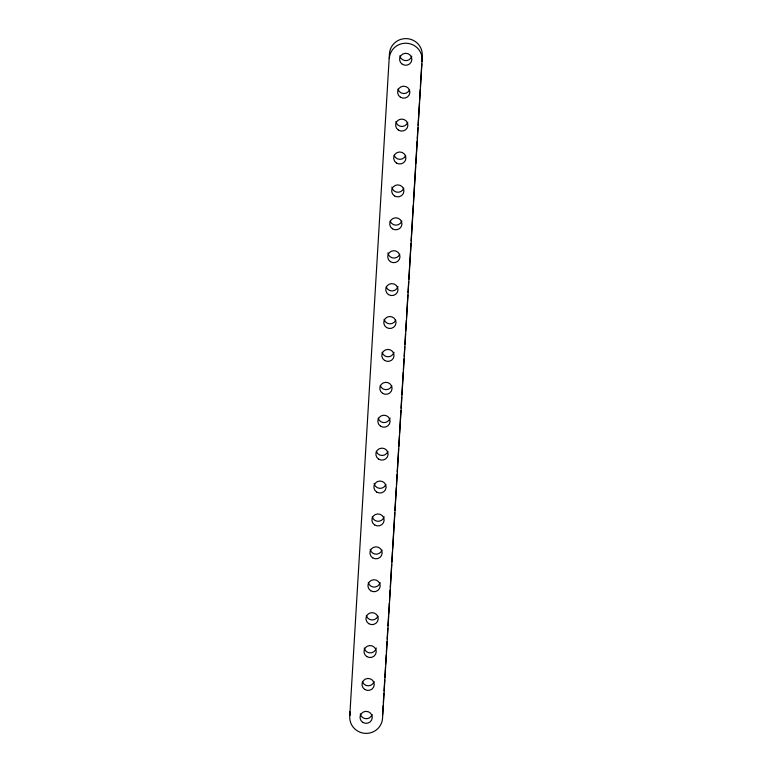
<?xml version="1.0" encoding="UTF-8"?>
<svg xmlns="http://www.w3.org/2000/svg" width="772" height="772" viewBox="0 0 772 772"><rect width="100%" height="100%" fill="white"/><g stroke="black" fill="none" stroke-linecap="round" stroke-linejoin="round"><path stroke-width="1.16" d="M383.182 705.261L382.671 713.685A16.424 16.058 1.6 0 1 382.507 715.19M383.327 702.858L383.906 693.227M384.051 690.824L384.697 679.997M384.842 677.594L385.498 666.767M385.643 664.354L386.212 654.733M386.357 652.33L387.013 641.503M387.158 639.091L387.805 628.263M387.949 625.86L388.528 616.239M388.673 613.827L389.329 603M389.474 600.597L390.121 589.769M390.265 587.367L391.645 564.506M391.79 562.103L392.437 551.276M392.581 548.863L394.753 512.772M394.897 510.369L396.277 487.508M396.422 485.105L397.069 474.278M397.213 471.866L398.593 449.014M398.738 446.602L399.385 435.775M399.529 433.372L400.9 410.511M401.044 408.108L401.701 397.281M401.845 394.878L403.216 372.017M403.36 369.614L404.017 358.787M404.161 356.375L404.74 346.753M404.885 344.351L405.532 333.523M405.676 331.111L406.333 320.283M406.477 317.881L407.848 295.02M407.992 292.617L408.649 281.79M408.793 279.387L410.965 243.296M411.109 240.883L413.281 204.792M413.425 202.389L415.587 166.298M415.732 163.886L417.112 141.035M417.256 138.622L417.903 127.795M418.048 125.392L419.428 102.531M419.572 100.128L420.219 89.301M420.364 86.898L421.744 64.037M421.888 61.635L422.245 55.613A16.424 16.058 1.6 0 0 406.815 38.629A16.424 16.058 1.6 0 0 389.455 53.693L349.755 716.387A16.424 16.058 1.6 0 0 365.185 733.371A16.424 16.058 1.6 0 0 382.545 718.307L422.12 60.245A16.424 16.058 1.6 0 0 406.69 43.251A16.424 16.058 1.6 0 0 389.329 58.315M350.063 715.277A16.424 16.058 1.6 0 1 349.88 711.755M372.114 714.554A6.128 5.993 1.6 0 1 360.254 713.859M374.092 681.657A6.128 5.993 1.6 0 1 362.435 681.686M376.263 648.017A6.128 5.993 1.6 0 1 364.22 648.055M377.923 616.201A6.128 5.993 1.6 0 1 366.285 615.516M380.133 582.58A6.128 5.993 1.6 0 1 368.263 582.619M382.005 550.04A6.128 5.993 1.6 0 1 370.155 549.346M384.099 516.777A6.128 5.993 1.6 0 1 372.22 516.806M385.836 484.584A6.128 5.993 1.6 0 1 374.111 483.533M387.949 451.33A6.128 5.993 1.6 0 1 376.282 451.359M390.034 418.067A6.128 5.993 1.6 0 1 378.155 418.096M391.771 385.875A6.128 5.993 1.6 0 1 380.239 385.556M393.99 352.254A6.128 5.993 1.6 0 1 382.111 352.293M395.727 320.071A6.128 5.993 1.6 0 1 384.089 319.386M397.947 286.451A6.128 5.993 1.6 0 1 386.174 286.846M399.693 254.268A6.128 5.993 1.6 0 1 387.901 252.84M401.797 221.004A6.128 5.993 1.6 0 1 390.13 221.043M403.775 188.098A6.128 5.993 1.6 0 1 391.858 187.036M405.628 155.558A6.128 5.993 1.6 0 1 394.096 155.23M407.732 122.294A6.128 5.993 1.6 0 1 395.872 121.6M409.585 89.745A6.128 5.993 1.6 0 1 397.937 89.06M411.794 56.124A6.128 5.993 1.6 0 1 399.838 55.796M362.772 722.351A6.128 5.993 1.6 0 0 372.268 717.709A6.128 5.993 1.6 0 0 363.4 711.987A6.128 5.993 1.6 0 0 362.772 722.351M364.751 689.444A6.128 5.993 1.6 0 0 374.246 684.803A6.128 5.993 1.6 0 0 365.378 679.08A6.128 5.993 1.6 0 0 364.751 689.444M366.729 656.538A6.128 5.993 1.6 0 0 376.225 651.896A6.128 5.993 1.6 0 0 367.356 646.183A6.128 5.993 1.6 0 0 366.729 656.538M368.707 623.641A6.128 5.993 1.6 0 0 378.203 618.999A6.128 5.993 1.6 0 0 369.334 613.277A6.128 5.993 1.6 0 0 368.707 623.641M370.695 590.734A6.128 5.993 1.6 0 0 380.181 586.093A6.128 5.993 1.6 0 0 371.313 580.37A6.128 5.993 1.6 0 0 370.695 590.734M372.673 557.828A6.128 5.993 1.6 0 0 382.159 553.186A6.128 5.993 1.6 0 0 373.291 547.473A6.128 5.993 1.6 0 0 372.673 557.828M374.652 524.931A6.128 5.993 1.6 0 0 384.138 520.289A6.128 5.993 1.6 0 0 375.269 514.567A6.128 5.993 1.6 0 0 374.652 524.931M376.63 492.025A6.128 5.993 1.6 0 0 386.116 487.383A6.128 5.993 1.6 0 0 377.247 481.66A6.128 5.993 1.6 0 0 376.63 492.025M378.608 459.118A6.128 5.993 1.6 0 0 388.094 454.476A6.128 5.993 1.6 0 0 379.226 448.764A6.128 5.993 1.6 0 0 378.608 459.118M380.586 426.221A6.128 5.993 1.6 0 0 390.082 421.58A6.128 5.993 1.6 0 0 381.204 415.857A6.128 5.993 1.6 0 0 380.586 426.221M382.565 393.315A6.128 5.993 1.6 0 0 392.06 388.673A6.128 5.993 1.6 0 0 383.182 382.951A6.128 5.993 1.6 0 0 382.565 393.315M384.543 360.408A6.128 5.993 1.6 0 0 394.038 355.767A6.128 5.993 1.6 0 0 385.16 350.054A6.128 5.993 1.6 0 0 384.543 360.408M386.521 327.511A6.128 5.993 1.6 0 0 396.017 322.87A6.128 5.993 1.6 0 0 387.148 317.147A6.128 5.993 1.6 0 0 386.521 327.511M388.499 294.605A6.128 5.993 1.6 0 0 397.995 289.963A6.128 5.993 1.6 0 0 389.127 284.241A6.128 5.993 1.6 0 0 388.499 294.605M390.478 261.698A6.128 5.993 1.6 0 0 399.973 257.057A6.128 5.993 1.6 0 0 391.105 251.334A6.128 5.993 1.6 0 0 390.478 261.698M392.456 228.801A6.128 5.993 1.6 0 0 401.951 224.16A6.128 5.993 1.6 0 0 393.083 218.437A6.128 5.993 1.6 0 0 392.456 228.801M394.434 195.895A6.128 5.993 1.6 0 0 403.93 191.253A6.128 5.993 1.6 0 0 395.061 185.531A6.128 5.993 1.6 0 0 394.434 195.895M396.412 162.988A6.128 5.993 1.6 0 0 405.908 158.347A6.128 5.993 1.6 0 0 397.04 152.624A6.128 5.993 1.6 0 0 396.412 162.988M398.391 130.092A6.128 5.993 1.6 0 0 407.886 125.44A6.128 5.993 1.6 0 0 399.018 119.728A6.128 5.993 1.6 0 0 398.391 130.092M400.369 97.185A6.128 5.993 1.6 0 0 409.864 92.544A6.128 5.993 1.6 0 0 400.996 86.821A6.128 5.993 1.6 0 0 400.369 97.185M402.347 64.279A6.128 5.993 1.6 0 0 411.843 59.637A6.128 5.993 1.6 0 0 402.974 53.915A6.128 5.993 1.6 0 0 402.347 64.279"/></g></svg>
